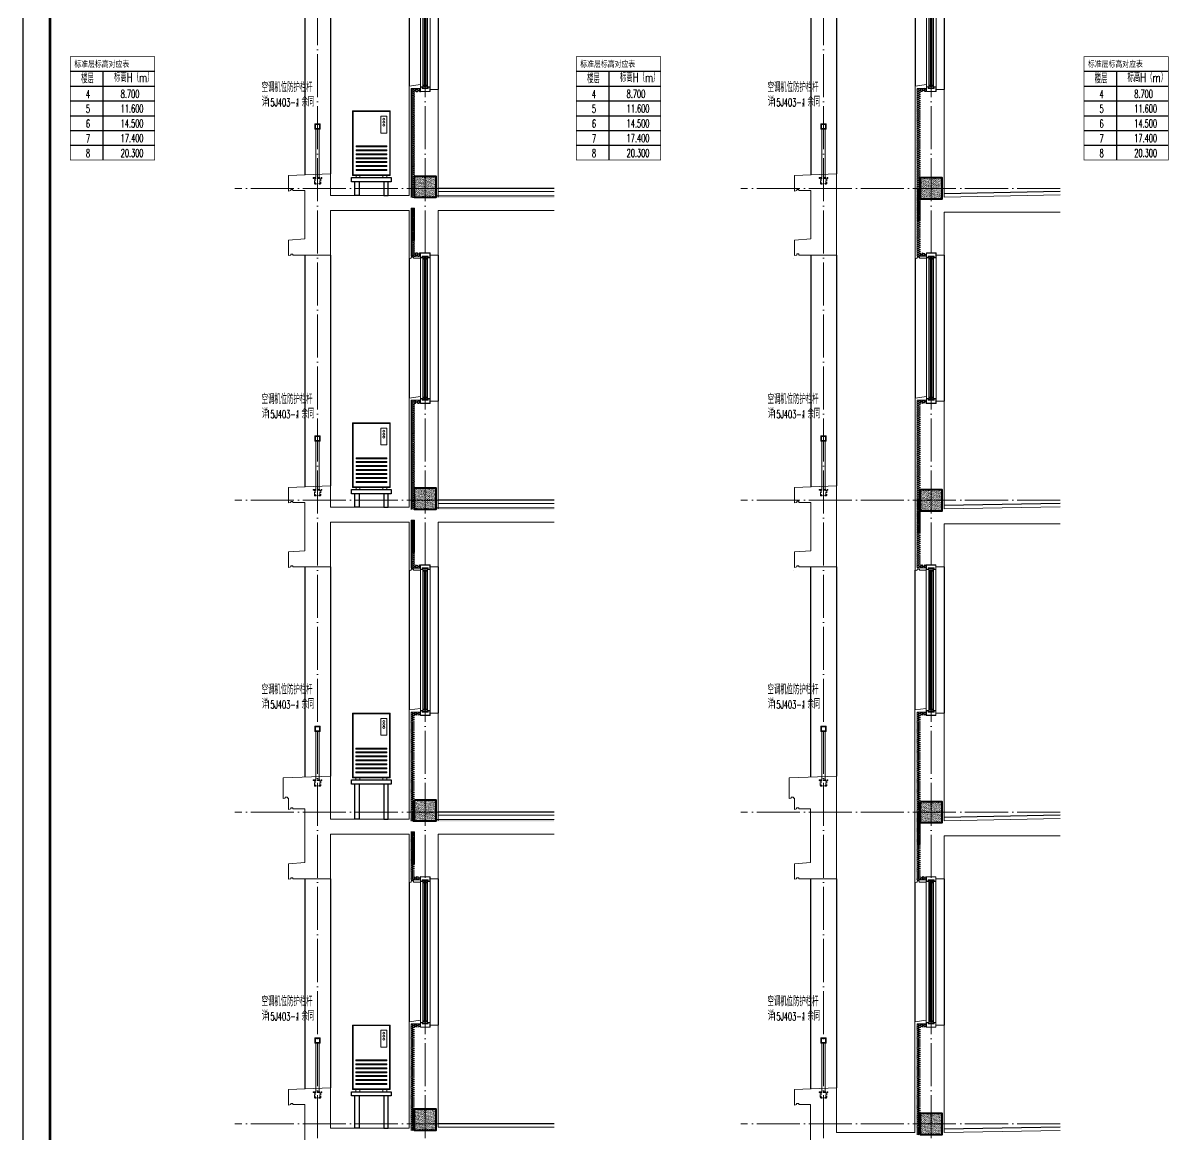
# Model space of a CAD drawing. Extents: x 27938 to 983267, y -209821 to 1628073.
# Drawn here: x 891730 to 902482, y -168545 to -158206 of the extents above; entities that cross this region are included whole.
import ezdxf

# ---------------------------------------------------------------- set-up
doc = ezdxf.new("R2010")
doc.units = 0
doc.header["$LTSCALE"] = 1000
doc.header["$MEASUREMENT"] = 0
doc.linetypes.add('DASH', pattern=[0.35, 0.25, -0.1])
doc.linetypes.add('DOTE', pattern=[2.42, 2, -0.2, 0.02, -0.2])
for name, color, linetype in [('C-Sheet-图框', 101, 'Continuous'), ('PUB_TEXT', 4, 'Continuous'), ('图框', 140, 'Continuous'), ('看线', 251, 'Continuous'), ('空调外机', 8, 'Continuous'), ('立面-看线', 251, 'Continuous')]:
    doc.layers.add(name, color=color, linetype=linetype)
for name, color, linetype, lineweight in [('DOTE', 19, 'DOTE', 9), ('PUB_HATCH', 8, 'Continuous', 9), ('S_WINDOW', 144, 'Continuous', 15), ('WALL', 9, 'Continuous', 40), ('内粉刷', 37, 'Continuous', 9), ('平面-空调室外机', 143, 'Continuous', 9), ('立面-栏杆', 105, 'Continuous', 15), ('细细', 250, 'Continuous', 0)]:
    doc.layers.add(name, color=color, linetype=linetype, lineweight=lineweight)
doc.layers.add('yichutu', color=7, linetype='Continuous', true_color=0xffffff, plot=False)
doc.styles.add('_TCH_DIM', font='SIMPLEX.shx', dxfattribs={"width": 0.7, "bigfont": 'GBCBIG.shx'})
doc.styles.add('宋体', font='', dxfattribs={"height": 50})
doc.styles.get('宋体').set_extended_font_data('SimSun')
pattern_1 = [(0, (-811253.24, -385446.952), (16.66875, 9.623705), [11.1125, -22.225]), (120, (-811253.24, -385446.952), (-16.66874801, 9.62370845), [11.1125, -22.225]), (60, (-811253.24, -385446.952), (1.99e-06, 19.24741345), [-22.225, 11.1125])]
pattern_2 = [(315, (-218910.2607, -140541.0897), (-1.767766953, -1.767766953), []), (315, (-218909.0822, -140541.0897), (-1.767766953, -1.767766953), [])]
pattern_3 = [(315, (-218910.2607, -141979.3279), (-1.767766953, -1.767766953), []), (315, (-218909.0822, -141979.3279), (-1.767766953, -1.767766953), [])]
pattern_4 = [(0, (-849661.179, -433703.902), (16.66875, 9.623705), [11.1125, -22.225]), (120, (-849661.179, -433703.902), (-16.66874801, 9.62370845), [11.1125, -22.225]), (60, (-849661.179, -433703.902), (1.99e-06, 19.24741345), [-22.225, 11.1125])]
pattern_5 = [(0, (-844958.362, -433703.902), (16.66875, 9.623705), [11.1125, -22.225]), (120, (-844958.362, -433703.902), (-16.66874801, 9.62370845), [11.1125, -22.225]), (60, (-844958.362, -433703.902), (1.99e-06, 19.24741345), [-22.225, 11.1125])]
pattern_6 = [(0, (-1744228.769, -267560.87), (16.66875, 9.623705), [11.1125, -22.225]), (120, (-1744228.769, -267560.87), (-16.66874801, 9.62370845), [11.1125, -22.225]), (60, (-1744228.769, -267560.87), (1.99e-06, 19.24741345), [-22.225, 11.1125])]

# ---------------------------------------------------------------- blocks, each defined once
blk = doc.blocks.new('GFDDDDRG')
at = {"layer": '图框'}
blk.add_lwpolyline([(923310, -107437), (923310, -159999), (893610, -159999), (893610, -107437)], close=True, dxfattribs=at)
blk.add_lwpolyline([(923310, -107437), (923310, -159999), (893610, -159999), (893610, -107437)], close=True, dxfattribs=at)
at = {"layer": '图框', "const_width": 50}
blk.add_lwpolyline([(894110, -159499), (922810, -159499), (922810, -108687), (894110, -108687)], close=True, dxfattribs=at)
blk = doc.blocks.new('yct-1051-594-26275-14850-25-1002.0')
at = {"layer": 'yichutu', "color": 7, "true_color": 0xffffff}
blk.add_lwpolyline([(0, 0), (0, 14850), (26275, 14850), (26275, 0)], close=True, dxfattribs=at)
blk = doc.blocks.new('zrszerf')
at = {"layer": '细细'}
h = blk.add_hatch(dxfattribs=at)
h.set_pattern_fill('金属', color=256, style=0)
h.set_pattern_definition(pattern_2)
h.paths.add_polyline_path([(257695, 608543), (257715, 608543), (257715, 608557), (257765, 608557), (257765, 608543), (257785, 608543), (257785, 608588), (257695, 608588)])
h.paths.add_polyline_path([(257713, 608559), (257713, 608545), (257697, 608545), (257697, 608586), (257783, 608586), (257783, 608545), (257767, 608545), (257767, 608559)], flags=16)
h = blk.add_hatch(dxfattribs=at)
h.set_pattern_fill('金属', color=256, style=0)
h.set_pattern_definition(pattern_2)
h.paths.add_polyline_path([(257762, 608555), (257762, 608530), (257750, 608530), (257750, 608540), (257729, 608540), (257729, 608530), (257717, 608530), (257717, 608555)])
h.paths.add_polyline_path([(257719, 608553), (257719, 608532), (257727, 608532), (257727, 608542), (257752, 608542), (257752, 608532), (257760, 608532), (257760, 608553)], flags=16)
h = blk.add_hatch(color=256, dxfattribs=at)
edge = h.paths.add_edge_path()
edge.add_line((257735, 608540), (257735, 608528))
edge.add_arc((257740, 608520), 9.44, 61.5175, 118.4825, ccw=False)
edge.add_line((257744, 608528), (257744, 608540))
edge.add_arc((257740, 608548), 9.44, 241.5175, 298.4825, ccw=False)
h = blk.add_hatch(dxfattribs=at)
h.set_pattern_fill('金属', color=256, style=0)
h.set_pattern_definition(pattern_3)
h.paths.add_polyline_path([(257695, 607233), (257715, 607233), (257715, 607220), (257765, 607220), (257765, 607233), (257785, 607233), (257785, 607188), (257695, 607188)])
h.paths.add_polyline_path([(257713, 607218), (257713, 607231), (257697, 607231), (257697, 607190), (257783, 607190), (257783, 607231), (257767, 607231), (257767, 607218)], flags=16)
h = blk.add_hatch(dxfattribs=at)
h.set_pattern_fill('金属', color=256, style=0)
h.set_pattern_definition(pattern_3)
h.paths.add_polyline_path([(257762, 607222), (257762, 607247), (257750, 607247), (257750, 607237), (257729, 607237), (257729, 607247), (257717, 607247), (257717, 607222)])
h.paths.add_polyline_path([(257719, 607224), (257719, 607245), (257727, 607245), (257727, 607235), (257752, 607235), (257752, 607245), (257760, 607245), (257760, 607224)], flags=16)
h = blk.add_hatch(color=256, dxfattribs=at)
edge = h.paths.add_edge_path()
edge.add_line((257735, 607237), (257735, 607249))
edge.add_arc((257740, 607257), 9.44, 241.5175, 298.4825)
edge.add_line((257744, 607249), (257744, 607237))
edge.add_arc((257740, 607229), 9.44, 61.5175, 118.4825)
at = {"layer": 'S_WINDOW'}
for p, q in [((257695, 607233), (257695, 608543)), ((257717, 607247), (257717, 608530)), ((257762, 607247), (257762, 608530)), ((257785, 607233), (257785, 608543))]:
    blk.add_line(p, q, dxfattribs=at)
for points in [[(257785, 608588), (257785, 608543), (257765, 608543), (257765, 608557), (257715, 608557), (257715, 608543), (257695, 608543), (257695, 608588)], [(257783, 608586), (257783, 608545), (257767, 608545), (257767, 608559), (257713, 608559), (257713, 608545), (257697, 608545), (257697, 608586)], [(257762, 608555), (257762, 608530), (257750, 608530), (257750, 608540), (257729, 608540), (257729, 608530), (257717, 608530), (257717, 608555)], [(257760, 608553), (257760, 608532), (257752, 608532), (257752, 608542), (257727, 608542), (257727, 608532), (257719, 608532), (257719, 608553)], [(257785, 607188), (257785, 607233), (257765, 607233), (257765, 607220), (257715, 607220), (257715, 607233), (257695, 607233), (257695, 607188)], [(257783, 607190), (257783, 607231), (257767, 607231), (257767, 607218), (257713, 607218), (257713, 607231), (257697, 607231), (257697, 607190)], [(257762, 607222), (257762, 607247), (257750, 607247), (257750, 607237), (257729, 607237), (257729, 607247), (257717, 607247), (257717, 607222)], [(257760, 607224), (257760, 607245), (257752, 607245), (257752, 607235), (257727, 607235), (257727, 607245), (257719, 607245), (257719, 607224)]]:
    blk.add_lwpolyline(points, close=True, dxfattribs=at)
at = {"layer": '细细'}
for points in [[(257729, 608530), (257729, 607247)], [(257735, 607249), (257735, 608540)], [(257744, 607249), (257744, 608540)], [(257750, 608530), (257750, 607247)]]:
    blk.add_lwpolyline(points, dxfattribs=at)
for points in [[(257735, 608540), (257735, 608528, -0.253805), (257744, 608528), (257744, 608540, -0.253805)], [(257735, 607237), (257735, 607249, 0.253805), (257744, 607249), (257744, 607237, 0.253805)]]:
    blk.add_lwpolyline(points, format="xyb", close=True, dxfattribs=at)
blk = doc.blocks.new('A$C01BC52BD')
at = {"layer": '立面-栏杆'}
for p, q in [((-15, 0), (-15, 450)), ((15, 450), (15, 0))]:
    blk.add_line(p, q, dxfattribs=at)
at = {"layer": '立面-栏杆', "linetype": 'DASH', "ltscale": 0.1}
for p, q in [((40, 0), (-40, 0)), ((-40, 0), (-40, -7)), ((40, -7), (40, 0)), ((-40, -7), (-30, -7)), ((-30, -7), (-30, -51)), ((-22, -7), (22, -7)), ((-22, -51), (-22, -7)), ((-15, -53), (-21, -53)), ((-21, -60), (-15, -60)), ((-13, -57), (-13, -56)), ((13, -56), (13, -57)), ((21, -53), (15, -53)), ((15, -60), (21, -60)), ((22, -7), (22, -51)), ((30, -7), (40, -7)), ((30, -51), (30, -7))]:
    blk.add_line(p, q, dxfattribs=at)
at = {"layer": '立面-栏杆'}
for points in [[(25, 500), (-25, 500), (-25, 450), (25, 450)], [(19, 494), (-19, 494), (-19, 456), (19, 456)]]:
    blk.add_lwpolyline(points, close=True, dxfattribs=at)
at = {"layer": '立面-栏杆', "linetype": 'DASH', "ltscale": 0.1}
for centre, major_axis, start_param, end_param in [((-21, -51), (6.36, 6.36), 2.356194, 3.926991), ((-21, -51), (1.27, 1.27), 2.356194, 3.926991), ((-15, -56), (1.91, 1.91), 5.497787, 7.068583), ((-15, -57), (1.91, 1.91), 3.926991, 5.497787), ((15, -56), (1.91, 1.91), 0.785398, 2.356194), ((17, -55), (3.53, 3.53), 2.748894, 3.534292), ((21, -51), (-6.36, 6.36), 2.356194, 3.926991), ((21, -51), (-1.27, 1.27), 2.356194, 3.926991)]:
    blk.add_ellipse(centre, major_axis=major_axis, ratio=1, start_param=start_param, end_param=end_param, dxfattribs=at)
blk = doc.blocks.new('A$C2F8614E4')
at = {"layer": 'PUB_TEXT', "style": '_TCH_DIM'}
for s, height, width, p in [('空调机位防护栏杆', 84.4, 0.7, (-495, 296)), ('详', 84.4, 0.7, (-495, 163)), ('15J403-1', 74.4, 0.494118, (-452, 163)), ('，余同', 84.4, 0.7, (-183, 163))]:
    blk.add_text(s, height=height, dxfattribs=dict(at, width=width)).set_placement(p)
blk = doc.blocks.new('HFHFHTFHSD')
at = {"layer": '立面-看线'}
h = blk.add_hatch(dxfattribs=at)
h.set_pattern_fill('HONEY', color=256, scale=7)
h.set_pattern_definition(pattern_1)
h.paths.add_polyline_path([(933746, -117386), (933776, -117386), (933776, -116386), (933831, -116386), (933831, -116356), (933746, -116356)])
h = blk.add_hatch(dxfattribs=at)
h.set_pattern_fill('碎沙', color=256, scale=4)
h.set_pattern_definition([(37.5, (132722.289, -502748.035), (-0.32000626, 9.78826475), [0, -7.7216, 0, -8.636, 0, -8.255]), (7.5, (132722.29, -502748.035), (8.99046566, 14.33650201), [0, -4.1656, 0, -6.9596, 0, -2.667]), (327.5, (132716.041, -502748.035), (15.819847405, 0.02874369), [0, -2.54, 0, -9.144, 0, -11.938]), (317.5, (132716.041, -502748.035), (15.27112905, 4.45858647), [0, -1.27, 0, -5.9944, 0, -6.858])])
h.paths.add_polyline_path([(933776, -117386), (933976, -117386), (933976, -117186), (933776, -117186)])
h = blk.add_hatch(dxfattribs=at)
h.set_pattern_fill('HONEY', color=256, scale=7)
h.set_pattern_definition(pattern_1)
h.paths.add_polyline_path([(933746, -117386), (933776, -117386), (933776, -117886), (933831, -117886), (933831, -117916), (933746, -117916)])
at = {"layer": 'PUB_HATCH', "color": 215, "true_color": 0xa953a0}
for points in [[(933746, -117386), (933746, -116356), (933831, -116356)], [(933831, -117916), (933746, -117916), (933746, -117386)]]:
    blk.add_lwpolyline(points, dxfattribs=at)
at = {"layer": 'WALL'}
blk.add_lwpolyline([(933776, -117186), (933976, -117186), (933976, -117386), (933776, -117386)], close=True, dxfattribs=at)
at = {"layer": '内粉刷'}
blk.add_line((933726, -117386), (933726, -117936), dxfattribs=at)
for points in [[(933726, -117386), (933726, -116336), (933831, -116321)], [(933921, -116366), (933996, -116366), (933996, -117366)], [(932646, -117906), (932996, -117906), (932996, -117151), (932606, -117166), (932606, -117306)], [(932646, -117306), (932646, -117296), (932626, -117296), (932626, -117306), (932606, -117311), (932606, -117306)], [(932646, -117306), (932756, -117306), (932756, -117756), (932606, -117766), (932606, -117906)], [(935074, -117346), (933996, -117366)], [(933921, -117906), (933996, -117906), (933996, -117506), (935074, -117506)], [(932596, -117936), (932596, -117936)], [(932646, -117906), (932646, -117896), (932626, -117896), (932626, -117906), (932606, -117911), (932606, -117906)], [(933766, -117936), (933766, -117926), (933746, -117926), (933746, -117936), (933726, -117941), (933726, -117936)], [(933766, -117936), (933831, -117936)]]:
    blk.add_lwpolyline(points, dxfattribs=at)
at = {"layer": '看线'}
for p, q in [((932756, -115006), (932756, -117160)), ((932996, -115006), (932996, -117151)), ((933726, -115036), (933726, -116336)), ((933996, -115006), (933996, -116366))]:
    blk.add_line(p, q, dxfattribs=at)
at = {"layer": '看线', "color": 32}
blk.add_lwpolyline([(935074, -117316), (933996, -117336)], dxfattribs=at)
for name, p in [('zrszerf', (676136, -723574)), ('A$C2F8614E4', (932851, -116686))]:
    blk.add_blockref(name, p)
at = {"xscale": -1}
blk.add_blockref('A$C01BC52BD', (932876, -117186), dxfattribs=at)
blk = doc.blocks.new('A$C1F6240CC')
at = {"layer": 'PUB_HATCH'}
h = blk.add_hatch(dxfattribs=at)
h.set_pattern_fill('DOTS', color=251, scale=2, style=0)
h.set_pattern_definition([(0, (-2e-08, -300), (1.5875, 3.175), [0, -3.175])])
h.paths.add_polyline_path([(-30, -300), (0, -300), (0, -50), (0, 0), (0, 0), (0, 0), (-30, 0)])
at = {"layer": 'PUB_HATCH', "color": 5}
blk.add_lwpolyline([(0, 0), (-30, 0), (-30, -300), (0, -300)], close=True, dxfattribs=at)
blk = doc.blocks.new('VDVDXAXFSFFX')
at = {"layer": 'PUB_HATCH'}
h = blk.add_hatch(dxfattribs=at)
h.set_pattern_fill('DOTS', color=251, scale=2, style=0)
h.set_pattern_definition([(0, (924712.4965, -148185.593), (1.5875, 3.175), [0, -3.175])])
h.paths.add_polyline_path([(924682, -148186), (924712, -148186), (924712, -147936), (924712, -147886), (924712, -147886), (924712, -147886), (924682, -147886)])
at = {"layer": 'PUB_HATCH', "color": 5}
blk.add_lwpolyline([(924712, -147886), (924682, -147886), (924682, -148186), (924712, -148186)], close=True, dxfattribs=at)
blk = doc.blocks.new('kongtiao')
for p, q in [((-339, 49), (-339, -551)), ((11, 49), (-339, 49)), ((-334, 44), (-334, -546)), ((6, 44), (-334, 44)), ((6, -546), (6, 44)), ((11, -551), (11, 49)), ((-76, 0), (-76, -157)), ((-21, 0), (-76, 0)), ((-21, -157), (-21, 0)), ((-76, -157), (-21, -157)), ((-339, -551), (11, -551)), ((-334, -546), (6, -546)), ((-307, -551), (-307, -571)), ((-307, -571), (-270, -571)), ((-270, -571), (-270, -551)), ((-58, -571), (-58, -551)), ((-21, -571), (-58, -571)), ((-21, -551), (-21, -571))]:
    blk.add_line(p, q)
for points in [[(-307, -275), (-21, -275), (-21, -285), (-307, -285)], [(-307, -312), (-21, -312), (-21, -321), (-307, -321)], [(-307, -349), (-21, -349), (-21, -358), (-307, -358)], [(-307, -386), (-21, -386), (-21, -395), (-307, -395)], [(-307, -422), (-21, -422), (-21, -431), (-307, -431)], [(-307, -459), (-21, -459), (-21, -468), (-307, -468)], [(-307, -496), (-21, -496), (-21, -505), (-307, -505)]]:
    blk.add_lwpolyline(points, close=True)
for centre in [(-49, -28), (-49, -56), (-49, -83)]:
    blk.add_circle(centre, 9.18)
blk = doc.blocks.new('A$C385554EE')
at = {"layer": '立面-看线'}
h = blk.add_hatch(dxfattribs=at)
h.set_pattern_fill('HONEY', color=256, scale=7)
h.set_pattern_definition(pattern_6)
h.paths.add_polyline_path([(770, 515), (800, 515), (800, 1500), (855, 1500), (855, 1530), (770, 1530)])
h = blk.add_hatch(dxfattribs=at)
h.set_pattern_fill('碎沙', color=256, scale=4)
h.set_pattern_definition([(37.5, (-800253.24, -384846.952), (-0.32000626, 9.78826475), [0, -7.7216, 0, -8.636, 0, -8.255]), (7.5, (-800253.24, -384846.952), (8.99046566, 14.33650201), [0, -4.1656, 0, -6.9596, 0, -2.667]), (327.5, (-800259.488, -384846.952), (15.819847405, 0.02874369), [0, -2.54, 0, -9.144, 0, -11.938]), (317.5, (-800259.488, -384846.952), (15.27112905, 4.45858647), [0, -1.27, 0, -5.9944, 0, -6.858])])
h.paths.add_polyline_path([(800, 515), (1000, 515), (1000, 715), (800, 715)])
h = blk.add_hatch(dxfattribs=at)
h.set_pattern_fill('HONEY', color=256, scale=7)
h.set_pattern_definition([(0, (-800349.269, -384846.952), (16.66875, 9.623705), [11.1125, -22.225]), (120, (-800349.269, -384846.952), (-16.66874801, 9.62370845), [11.1125, -22.225]), (60, (-800349.269, -384846.952), (1.99e-06, 19.24741345), [-22.225, 11.1125])])
h.paths.add_polyline_path([(2099, 530), (1000, 530), (1000, 515), (2099, 515)])
h = blk.add_hatch(dxfattribs=at)
h.set_pattern_fill('HONEY', color=256, scale=7)
h.set_pattern_definition(pattern_6)
h.paths.add_polyline_path([(770, 415), (800, 415), (800, 0), (855, 0), (855, -30), (770, -30)])
at = {"layer": 'PUB_HATCH', "color": 215, "true_color": 0xa953a0}
blk.add_line((1000, 530), (2099, 530), dxfattribs=at)
for points in [[(770, 515), (770, 1530), (855, 1530)], [(855, -30), (770, -30), (770, 415)]]:
    blk.add_lwpolyline(points, dxfattribs=at)
at = {"layer": 'WALL'}
blk.add_lwpolyline([(800, 715), (1000, 715), (1000, 515), (800, 515)], close=True, dxfattribs=at)
at = {"layer": '内粉刷'}
for p, q in [((750, 600), (750, 535)), ((750, 395), (750, -50))]:
    blk.add_line(p, q, dxfattribs=at)
for points in [[(750, 600), (750, 1550), (855, 1565)], [(945, 1520), (1020, 1520), (1020, 520)], [(750, 535), (20, 535), (20, 735), (-370, 720), (-370, 580)], [(-330, 580), (-330, 590), (-350, 590), (-350, 580), (-370, 575), (-370, 580)], [(-330, 580), (-220, 580), (-220, 130), (-370, 120), (-370, -20)], [(2099, 570), (1020, 570)], [(-330, -20), (20, -20), (20, 395), (750, 395)], [(945, -20), (1020, -20), (1020, 395), (2099, 395)], [(-330, -20), (-330, -10), (-350, -10), (-350, -20), (-370, -25), (-370, -20)], [(790, -50), (790, -40), (770, -40), (770, -50), (750, -55), (750, -50)], [(790, -50), (855, -50)]]:
    blk.add_lwpolyline(points, dxfattribs=at)
at = {"layer": '看线'}
for p, q in [((-220, 2880), (-220, 726)), ((20, 2880), (20, 735)), ((750, 2850), (750, 1550)), ((1020, 2880), (1020, 1520))]:
    blk.add_line(p, q, dxfattribs=at)
at = {"layer": '看线', "color": 32}
blk.add_lwpolyline([(2099, 600), (1020, 600)], dxfattribs=at)
at = {"layer": '空调外机', "linetype": 'Continuous'}
blk.add_lwpolyline([(585, 660), (215, 660), (215, 700), (585, 700)], close=True, dxfattribs=at)
for points in [[(285, 660), (285, 535), (245, 535), (245, 660)], [(515, 660), (515, 535), (555, 535), (555, 660)]]:
    blk.add_lwpolyline(points, dxfattribs=at)
for name, p in [('zrszerf', (-256840, -605688)), ('A$C2F8614E4', (-125, 1200))]:
    blk.add_blockref(name, p)
at = {"xscale": -1}
blk.add_blockref('A$C01BC52BD', (-100, 700), dxfattribs=at)
at = {"layer": '平面-空调室外机'}
blk.add_blockref('kongtiao', (564, 1271), dxfattribs=at)
blk = doc.blocks.new('A$C351C53CB')
at = {"layer": 'C-Sheet-图框', "color": 0}
for p, q in [((-1027, 1089), (-244, 1089)), ((-1027, 1089), (-244, 1089)), ((-726, 1089), (-726, 264)), ((-1027, 951), (-244, 951)), ((-1027, 814), (-244, 814)), ((-1027, 676), (-244, 676)), ((-1027, 539), (-244, 539)), ((-1027, 401), (-244, 401))]:
    blk.add_line(p, q, dxfattribs=at)
at = {"layer": 'C-Sheet-图框', "color": 0, "const_width": 6}
blk.add_lwpolyline([(-1027, 264), (-244, 264), (-244, 1226), (-1027, 1226)], close=True, dxfattribs=at)
at = {"layer": 'PUB_TEXT', "color": 2, "style": '宋体', "width": 0.8}
blk.add_text('标准层标高对应表', height=57, dxfattribs=at).set_placement((-991, 1129))
at = {"layer": 'PUB_TEXT', "style": '_TCH_DIM'}
for s, height, width, p in [('标高H（m）', 84.4, 0.7, (-623, 989)), ('楼层', 84.4, 0.7, (-928, 978)), ('4', 74.4, 0.494118, (-883, 840)), ('8.700', 74.4, 0.494118, (-560, 842)), ('5', 74.4, 0.494118, (-883, 703)), ('11.600', 74.4, 0.494118, (-560, 705)), ('6', 74.4, 0.494118, (-883, 565)), ('14.500', 74.4, 0.494118, (-560, 567)), ('7', 74.4, 0.494118, (-883, 428)), ('17.400', 74.4, 0.494118, (-560, 430)), ('8', 74.4, 0.494118, (-883, 290)), ('20.300', 74.4, 0.494118, (-560, 292))]:
    blk.add_text(s, height=height, dxfattribs=dict(at, width=width)).set_placement(p)

msp = doc.modelspace()

# ---------------------------------------------------------------- hatches: boundary and pattern name
at = {"layer": '立面-看线'}
h = msp.add_hatch(dxfattribs=at)
h.set_pattern_fill('HONEY', color=256, scale=7)
h.set_pattern_definition(pattern_4)
h.paths.add_polyline_path([(895337.6, -165628), (895367.6, -165628), (895367.6, -164643), (895422.6, -164643), (895422.6, -164613), (895337.6, -164613)])
h = msp.add_hatch(dxfattribs=at)
h.set_pattern_fill('HONEY', color=256, scale=7)
h.set_pattern_definition(pattern_5)
h.paths.add_polyline_path([(900040.4, -165643), (900070.4, -165643), (900070.4, -164643), (900125.4, -164643), (900125.4, -164613), (900040.4, -164613)])
h = msp.add_hatch(dxfattribs=at)
h.set_pattern_fill('碎沙', color=256, scale=4)
h.set_pattern_definition([(37.5, (94314.35, -550989.984), (-0.32000626, 9.78826475), [0, -7.7216, 0, -8.636, 0, -8.255]), (7.5, (94314.35, -550989.984), (8.99046566, 14.33650201), [0, -4.1656, 0, -6.9596, 0, -2.667]), (327.5, (94308.1015, -550989.984), (15.819847405, 0.02874369), [0, -2.54, 0, -9.144, 0, -11.938]), (317.5, (94308.101, -550989.984), (15.27112905, 4.45858647), [0, -1.27, 0, -5.9944, 0, -6.858])])
h.paths.add_polyline_path([(895367.6, -165628), (895567.6, -165628), (895567.6, -165428), (895367.6, -165428)])
h = msp.add_hatch(dxfattribs=at)
h.set_pattern_fill('碎沙', color=256, scale=4)
h.set_pattern_definition([(37.5, (99017.167, -551004.984), (-0.32000626, 9.78826475), [0, -7.7216, 0, -8.636, 0, -8.255]), (7.5, (99017.167, -551004.984), (8.99046566, 14.33650201), [0, -4.1656, 0, -6.9596, 0, -2.667]), (327.5, (99010.919, -551004.984), (15.819847405, 0.02874369), [0, -2.54, 0, -9.144, 0, -11.938]), (317.5, (99010.919, -551004.984), (15.27112905, 4.45858647), [0, -1.27, 0, -5.9944, 0, -6.858])])
h.paths.add_polyline_path([(900070.4, -165643), (900270.4, -165643), (900270.4, -165443), (900070.4, -165443)])
h = msp.add_hatch(dxfattribs=at)
h.set_pattern_fill('HONEY', color=256, scale=7)
h.set_pattern_definition([(0, (94218.32, -550989.984), (16.66875, 9.623705), [11.1125, -22.225]), (120, (94218.32, -550989.984), (-16.66874801, 9.62370845), [11.1125, -22.225]), (60, (94218.32, -550989.984), (1.99e-06, 19.24741345), [-22.225, 11.1125])])
h.paths.add_polyline_path([(896666.1, -165613), (895567.6, -165613), (895567.6, -165628), (896666.1, -165628)])
h = msp.add_hatch(dxfattribs=at)
h.set_pattern_fill('HONEY', color=256, scale=7)
h.set_pattern_definition(pattern_5)
h.paths.add_polyline_path([(900040.4, -165643), (900070.4, -165643), (900070.4, -166143), (900125.4, -166143), (900125.4, -166173), (900040.4, -166173)])
h = msp.add_hatch(dxfattribs=at)
h.set_pattern_fill('HONEY', color=256, scale=7)
h.set_pattern_definition(pattern_4)
h.paths.add_polyline_path([(895337.6, -165728), (895367.6, -165728), (895367.6, -166143), (895422.6, -166143), (895422.6, -166173), (895337.6, -166173)])
h = msp.add_hatch(dxfattribs=at)
h.set_pattern_fill('HONEY', color=256, scale=7)
h.set_pattern_definition([(0, (-849661.179, -436603.902), (16.66875, 9.623705), [11.1125, -22.225]), (120, (-849661.179, -436603.902), (-16.66874801, 9.62370845), [11.1125, -22.225]), (60, (-849661.179, -436603.902), (1.99e-06, 19.24741345), [-22.225, 11.1125])])
h.paths.add_polyline_path([(895337.6, -168503), (895367.6, -168503), (895367.6, -167543), (895422.6, -167543), (895422.6, -167513), (895337.6, -167513)])
h = msp.add_hatch(dxfattribs=at)
h.set_pattern_fill('HONEY', color=256, scale=7)
h.set_pattern_definition([(0, (-844958.362, -436603.902), (16.66875, 9.623705), [11.1125, -22.225]), (120, (-844958.362, -436603.902), (-16.66874801, 9.62370845), [11.1125, -22.225]), (60, (-844958.362, -436603.902), (1.99e-06, 19.24741345), [-22.225, 11.1125])])
h.paths.add_polyline_path([(900040.4, -168543), (900070.4, -168543), (900070.4, -167543), (900125.4, -167543), (900125.4, -167513), (900040.4, -167513)])
h = msp.add_hatch(dxfattribs=at)
h.set_pattern_fill('碎沙', color=256, scale=4)
h.set_pattern_definition([(37.5, (94314.35, -553864.984), (-0.32000626, 9.78826475), [0, -7.7216, 0, -8.636, 0, -8.255]), (7.5, (94314.35, -553864.984), (8.99046566, 14.33650201), [0, -4.1656, 0, -6.9596, 0, -2.667]), (327.5, (94308.1015, -553864.984), (15.819847405, 0.02874369), [0, -2.54, 0, -9.144, 0, -11.938]), (317.5, (94308.101, -553864.984), (15.27112905, 4.45858647), [0, -1.27, 0, -5.9944, 0, -6.858])])
h.paths.add_polyline_path([(895367.6, -168503), (895567.6, -168503), (895567.6, -168303), (895367.6, -168303)])
h = msp.add_hatch(dxfattribs=at)
h.set_pattern_fill('碎沙', color=256, scale=4)
h.set_pattern_definition([(37.5, (99017.167, -553904.984), (-0.32000626, 9.78826475), [0, -7.7216, 0, -8.636, 0, -8.255]), (7.5, (99017.167, -553904.984), (8.99046566, 14.33650201), [0, -4.1656, 0, -6.9596, 0, -2.667]), (327.5, (99010.919, -553904.984), (15.819847405, 0.02874369), [0, -2.54, 0, -9.144, 0, -11.938]), (317.5, (99010.919, -553904.984), (15.27112905, 4.45858647), [0, -1.27, 0, -5.9944, 0, -6.858])])
h.paths.add_polyline_path([(900070.4, -168543), (900270.4, -168543), (900270.4, -168343), (900070.4, -168343)])

# ---------------------------------------------------------------- linework, layer by layer
at = {"layer": 'DOTE', "linetype": 'DOTE', "ltscale": 0.2}
for p, q in [((894467.6, -169543), (894467.6, -151863)), ((895467.6, -169543), (895467.6, -151863)), ((899170.4, -169543), (899170.4, -151863)), ((900170.4, -169543), (900170.4, -151863)), ((896666.1, -159743), (893697.4, -159743)), ((901368.9, -159743), (898400.2, -159743)), ((896666.1, -162643), (893697.4, -162643)), ((901368.9, -162643), (898400.2, -162643)), ((896666.1, -165543), (893697.4, -165543)), ((901368.9, -165543), (898400.2, -165543)), ((896666.1, -168443), (893697.4, -168443)), ((901368.9, -168443), (898400.2, -168443))]:
    msp.add_line(p, q, dxfattribs=at)
at = {"layer": 'PUB_HATCH', "color": 215, "true_color": 0xa953a0}
msp.add_line((895567.6, -165613), (896666.1, -165613), dxfattribs=at)
for points in [[(895337.6, -165628), (895337.6, -164613), (895422.6, -164613)], [(900040.4, -165643), (900040.4, -164613), (900125.4, -164613)], [(900125.4, -166173), (900040.4, -166173), (900040.4, -165643)], [(895422.6, -166173), (895337.6, -166173), (895337.6, -165728)], [(895337.6, -168503), (895337.6, -167513), (895422.6, -167513)], [(900040.4, -168543), (900040.4, -167513), (900125.4, -167513)]]:
    msp.add_lwpolyline(points, dxfattribs=at)
at = {"layer": 'WALL'}
for points in [[(895367.6, -165428), (895567.6, -165428), (895567.6, -165628), (895367.6, -165628)], [(900070.4, -165443), (900270.4, -165443), (900270.4, -165643), (900070.4, -165643)], [(895367.6, -168303), (895567.6, -168303), (895567.6, -168503), (895367.6, -168503)], [(900070.4, -168343), (900270.4, -168343), (900270.4, -168543), (900070.4, -168543)]]:
    msp.add_lwpolyline(points, close=True, dxfattribs=at)
at = {"layer": '内粉刷'}
for p, q in [((894587.6, -165608), (895317.6, -165608)), ((900020.4, -165643), (900020.4, -166193)), ((895317.6, -165748), (895317.6, -166193)), ((895317.6, -168443), (895317.6, -168483)), ((900020.4, -168458), (900020.4, -168523))]:
    msp.add_line(p, q, dxfattribs=at)
for points in [[(895317.6, -165608), (895317.6, -164593), (895422.6, -164578)], [(900020.4, -165643), (900020.4, -164593), (900125.4, -164578)], [(895512.6, -164623), (895587.6, -164623), (895587.6, -165623)], [(900215.4, -164623), (900290.4, -164623), (900290.4, -165623)], [(894587.6, -165608), (894587.6, -165208), (894147.6, -165223), (894147.6, -165413)], [(898940.4, -166163), (899290.4, -166163), (899290.4, -165208), (898850.4, -165223), (898850.4, -165413)], [(894187.6, -165413), (894187.6, -165403), (894167.6, -165403), (894167.6, -165413), (894147.6, -165418), (894147.6, -165413)], [(894187.6, -165413), (894197.6, -165413), (894197.6, -165513)], [(898890.4, -165413), (898890.4, -165403), (898870.4, -165403), (898870.4, -165413), (898850.4, -165418), (898850.4, -165413)], [(898890.4, -165413), (898900.4, -165413), (898900.4, -165513)], [(894237.6, -165513), (894237.6, -165503), (894217.6, -165503), (894217.6, -165513), (894197.6, -165518), (894197.6, -165513)], [(894237.6, -165513), (894347.6, -165513), (894347.6, -166013), (894197.6, -166023), (894197.6, -166163)], [(896666.1, -165573), (895587.6, -165573)], [(898940.4, -165513), (898940.4, -165503), (898920.4, -165503), (898920.4, -165513), (898900.4, -165518), (898900.4, -165513)], [(898940.4, -165513), (899050.4, -165513), (899050.4, -166013), (898900.4, -166023), (898900.4, -166163)], [(901368.9, -165603), (900290.4, -165623)], [(894237.6, -166163), (894587.6, -166163), (894587.6, -165748), (895317.6, -165748)], [(895512.6, -166163), (895587.6, -166163), (895587.6, -165748), (896666.1, -165748)], [(900215.4, -166163), (900290.4, -166163), (900290.4, -165763), (901368.9, -165763)], [(894237.6, -166163), (894237.6, -166153), (894217.6, -166153), (894217.6, -166163), (894197.6, -166168), (894197.6, -166163)], [(895357.6, -166193), (895357.6, -166183), (895337.6, -166183), (895337.6, -166193), (895317.6, -166198), (895317.6, -166193)], [(895357.6, -166193), (895422.6, -166193)], [(898940.4, -166163), (898940.4, -166153), (898920.4, -166153), (898920.4, -166163), (898900.4, -166168), (898900.4, -166163)], [(900060.4, -166193), (900060.4, -166183), (900040.4, -166183), (900040.4, -166193), (900020.4, -166198), (900020.4, -166193)], [(900060.4, -166193), (900125.4, -166193)], [(895317.6, -168443), (895317.6, -167493), (895422.6, -167478)], [(900020.4, -168458), (900020.4, -167493), (900125.4, -167478)], [(895512.6, -167523), (895587.6, -167523), (895587.6, -168473)], [(900215.4, -167523), (900290.4, -167523), (900290.4, -168523)], [(895317.6, -168483), (894587.6, -168483), (894587.6, -168108), (894197.6, -168123), (894197.6, -168263)], [(900020.4, -168523), (899290.4, -168523), (899290.4, -168108), (898900.4, -168123), (898900.4, -168263)], [(894237.6, -168263), (894237.6, -168253), (894217.6, -168253), (894217.6, -168263), (894197.6, -168268), (894197.6, -168263)], [(894237.6, -168263), (894347.6, -168263), (894347.6, -168593)], [(898940.4, -168263), (898940.4, -168253), (898920.4, -168253), (898920.4, -168263), (898900.4, -168268), (898900.4, -168263)], [(898940.4, -168263), (899050.4, -168263), (899050.4, -168593)], [(896666.1, -168473), (895587.6, -168473)], [(901368.9, -168503), (900290.4, -168523)]]:
    msp.add_lwpolyline(points, dxfattribs=at)
at = {"layer": '看线'}
for p, q in [((894347.6, -163263), (894347.6, -165216.2)), ((894587.6, -163263), (894587.6, -165208)), ((895317.6, -163293), (895317.6, -164593)), ((895587.6, -163263), (895587.6, -164623)), ((899050.4, -163263), (899050.4, -165216.2)), ((899290.4, -163263), (899290.4, -165208)), ((900020.4, -163293), (900020.4, -164593)), ((900290.4, -163263), (900290.4, -164623)), ((894347.6, -166163), (894347.6, -168117.3)), ((894587.6, -166163), (894587.6, -168108)), ((895317.6, -166193), (895317.6, -167493)), ((895587.6, -166163), (895587.6, -167523)), ((899050.4, -166163), (899050.4, -168117.3)), ((899290.4, -166163), (899290.4, -168108)), ((900020.4, -166193), (900020.4, -167493)), ((900290.4, -166163), (900290.4, -167523))]:
    msp.add_line(p, q, dxfattribs=at)
at = {"layer": '看线', "color": 32}
for points in [[(896666.1, -165543), (895587.6, -165543)], [(901368.9, -165573), (900290.4, -165593)], [(896666.1, -168443), (895587.6, -168443)], [(901368.9, -168473), (900290.4, -168493)]]:
    msp.add_lwpolyline(points, dxfattribs=at)
at = {"layer": '空调外机', "linetype": 'Continuous'}
for points in [[(895152.6, -165283), (894782.6, -165283), (894782.6, -165243), (895152.6, -165243)], [(895152.6, -168183), (894782.6, -168183), (894782.6, -168143), (895152.6, -168143)]]:
    msp.add_lwpolyline(points, close=True, dxfattribs=at)
for points in [[(894852.6, -165283), (894852.6, -165608), (894812.6, -165608), (894812.6, -165283)], [(895082.6, -165283), (895082.6, -165608), (895122.6, -165608), (895122.6, -165283)], [(894852.6, -168183), (894852.6, -168483), (894812.6, -168483), (894812.6, -168183)], [(895082.6, -168183), (895082.6, -168483), (895122.6, -168483), (895122.6, -168183)]]:
    msp.add_lwpolyline(points, dxfattribs=at)

# ---------------------------------------------------------------- block references
at = {"xscale": 0.5, "yscale": 0.5, "zscale": 0.5}
msp.add_blockref('GFDDDDRG', (444925.6, -93716.5), dxfattribs=at)
for name, p in [('A$C385554EE', (894567.6, -160343)), ('HFHFHTFHSD', (-33705.1, -42456.9)), ('A$C351C53CB', (893197.4, -159743)), ('A$C351C53CB', (897900.2, -159743)), ('A$C351C53CB', (902618.7, -159743)), ('VDVDXAXFSFFX', (-24642.1, -11857.4)), ('A$C1F6240CC', (895367.6, -159928)), ('A$C385554EE', (894567.6, -163243)), ('HFHFHTFHSD', (-33705.1, -45356.9)), ('VDVDXAXFSFFX', (-24642.1, -14757.4)), ('A$C1F6240CC', (895367.6, -162828)), ('zrszerf', (637727.7, -771831.4)), ('zrszerf', (642430.5, -771831.4)), ('A$C2F8614E4', (894442.6, -164743)), ('A$C2F8614E4', (899145.4, -164743)), ('VDVDXAXFSFFX', (-24642.1, -17657.4)), ('A$C1F6240CC', (895367.6, -165728)), ('zrszerf', (637727.7, -774731.4)), ('zrszerf', (642430.5, -774731.4)), ('A$C2F8614E4', (894442.6, -167643)), ('A$C2F8614E4', (899145.4, -167643))]:
    msp.add_blockref(name, p)
at = {"xscale": -1}
for p in [(894467.6, -165243), (899170.4, -165243), (894467.6, -168143), (899170.4, -168143)]:
    msp.add_blockref('A$C01BC52BD', p, dxfattribs=at)
at = {"layer": 'yichutu', "rotation": 270}
msp.add_blockref('yct-1051-594-26275-14850-25-1002.0', (891730.5, -147435), dxfattribs=at)
at = {"layer": '平面-空调室外机'}
for p in [(895131.4, -164671.9), (895131.4, -167571.9)]:
    msp.add_blockref('kongtiao', p, dxfattribs=at)

doc.saveas('drawing.dxf')
